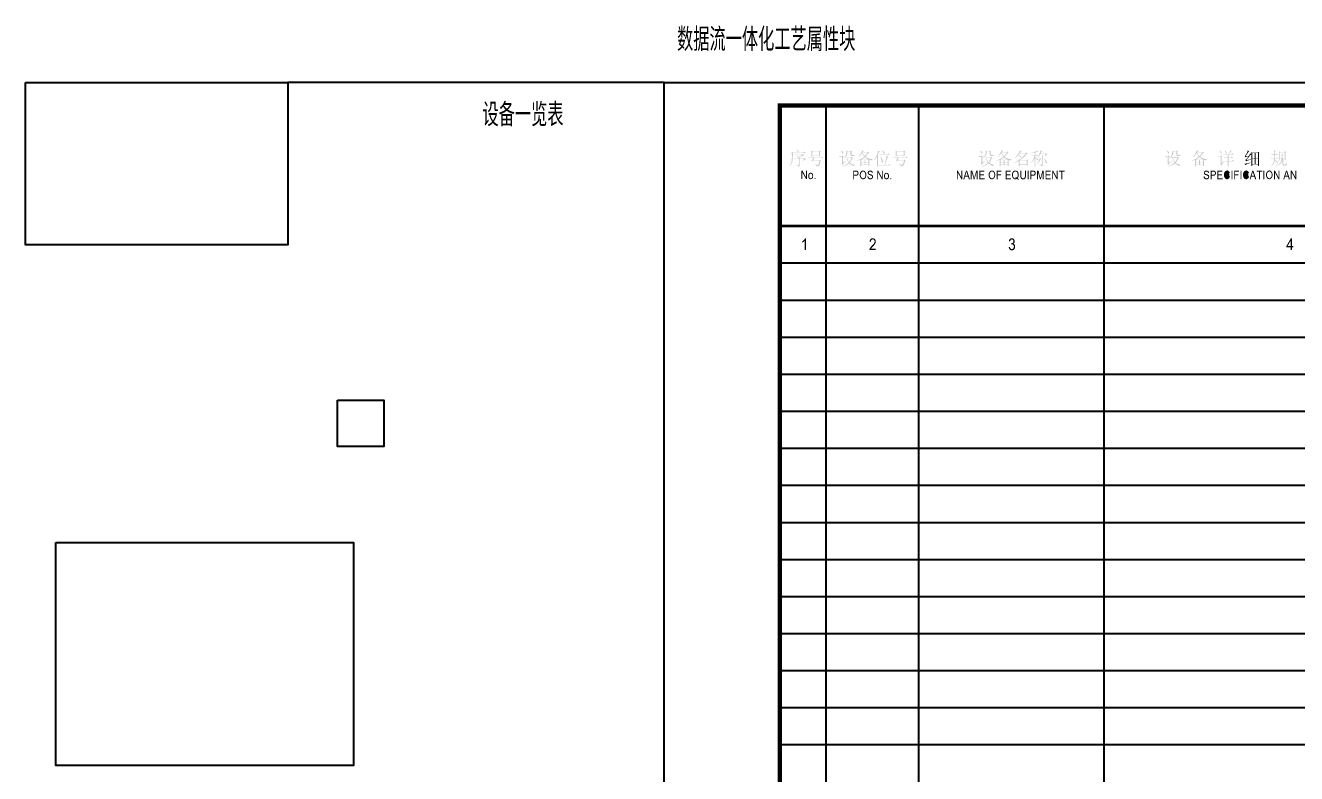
# Model space of a CAD drawing. Header units: millimetres. Extents: x -13522 to 42264, y -29520 to 1704.
# Drawn here: x -13522 to 13919, y -14745 to 1410 of the extents above; entities that cross this region are included whole.
import ezdxf
from ezdxf.enums import TextEntityAlignment as Align

# ---------------------------------------------------------------- set-up
doc = ezdxf.new("R2010")
doc.units = ezdxf.units.MM
for name, color, linetype in [('0DataFlow-NsEquipFrame', 30, 'Continuous'), ('0DataFlow-NsRoomArea', 6, 'Continuous'), ('0DataFlow-NsRoomSystemHatch', 7, 'Continuous'), ('0DataFlow-NsText', 2, 'Continuous')]:
    doc.layers.add(name, color=color, linetype=linetype)
doc.styles.add('DataFlow', font='tssdeng.shx', dxfattribs={"width": 0.7, "bigfont": 'hztxt.shx'})
doc.styles.add('TitleText', font='arial.ttf')

# ---------------------------------------------------------------- blocks, each defined once
blk = doc.blocks.new('upcasen')
blk.add_hatch(color=256).paths.add_polyline_path([(0.2, 1.85), (0, 1.85), (0, 0), (0.19, 0), (0.19, 1.45), (0.99, 0), (1.19, 0), (1.19, 1.85), (1, 1.85), (1, 0.39)])
blk = doc.blocks.new('upcaseo')
h = blk.add_hatch(color=256)
edge = h.paths.add_edge_path()
edge.add_ellipse((0.18, 0.93), major_axis=(0, -0.957), ratio=0.755481, start_angle=0, end_angle=360)
edge = h.paths.add_edge_path(flags=16)
edge.add_ellipse((0.19, 0.93), major_axis=(0, -0.748), ratio=0.69077, start_angle=0, end_angle=360)
blk = doc.blocks.new('upcasef')
blk.add_hatch(color=256).paths.add_polyline_path([(0.2, 1.63), (1.02, 1.63), (1.02, 1.85), (0, 1.85), (0, 0), (0.2, 0), (0.2, 0.84), (0.91, 0.84), (0.91, 1.06), (0.2, 1.06)])
blk = doc.blocks.new('upcasep')
h = blk.add_hatch(color=256)
h.paths.add_polyline_path([(1.14, 1.47), (1.08, 1.63), (1.02, 1.71), (0.87, 1.82), (0.78, 1.83), (0.57, 1.85), (0, 1.85), (0, 0), (0.2, 0), (0.2, 0.75), (0.59, 0.75), (0.73, 0.76), (0.91, 0.81), (1.03, 0.91), (1.07, 0.96), (1.14, 1.12), (1.16, 1.31)])
h.paths.add_polyline_path([(0.95, 1.31), (0.94, 1.21), (0.87, 1.06), (0.79, 1), (0.59, 0.97), (0.2, 0.97), (0.2, 1.63), (0.59, 1.63), (0.64, 1.63), (0.81, 1.6), (0.91, 1.5), (0.91, 1.49)], flags=16)
blk = doc.blocks.new('upcaset')
blk.add_hatch(color=256).paths.add_polyline_path([(0.7, 1.85), (-0.5, 1.85), (-0.5, 1.63), (0, 1.63), (0, 0), (0.2, 0), (0.2, 1.63), (0.7, 1.63)])
blk = doc.blocks.new('Upcaseq')
h = blk.add_hatch(color=256)
h.paths.add_polyline_path([(0.88, 1.28), (0.86, 1.36), (0.83, 1.44), (0.8, 1.5), (0.75, 1.58), (0.7, 1.65), (0.63, 1.72), (0.57, 1.77), (0.55, 1.78), (0.47, 1.83), (0.38, 1.86), (0.29, 1.88), (0.2, 1.88), (0.18, 1.88), (0.09, 1.87), (0, 1.85), (-0.08, 1.82), (-0.16, 1.77), (-0.21, 1.74), (-0.27, 1.68), (-0.33, 1.61), (-0.38, 1.53), (-0.42, 1.44), (-0.45, 1.38), (-0.48, 1.3), (-0.5, 1.21), (-0.51, 1.12), (-0.52, 1.03), (-0.52, 0.92), (-0.52, 0.86), (-0.52, 0.76), (-0.5, 0.66), (-0.48, 0.57), (-0.46, 0.49), (-0.42, 0.41), (-0.38, 0.33), (-0.34, 0.26), (-0.33, 0.25), (-0.27, 0.17), (-0.2, 0.11), (-0.13, 0.06), (-0.06, 0.02), (0.02, -0.01), (0.11, -0.03), (0.2, -0.03), (0.23, -0.03), (0.32, -0.02), (0.41, 0), (0.49, 0.04), (0.57, 0.08), (0.59, 0.06), (0.67, 0), (0.74, -0.06), (0.82, -0.11), (0.89, -0.14), (0.95, 0.03), (0.93, 0.04), (0.86, 0.08), (0.78, 0.13), (0.7, 0.2), (0.74, 0.26), (0.79, 0.34), (0.83, 0.42), (0.87, 0.51), (0.88, 0.56), (0.9, 0.65), (0.91, 0.74), (0.92, 0.83), (0.93, 0.93), (0.92, 1), (0.92, 1.1), (0.9, 1.19)])
h.paths.add_polyline_path([(0.69, 1.22), (0.7, 1.13), (0.72, 1.03), (0.72, 0.93), (0.72, 0.82), (0.7, 0.72), (0.69, 0.63), (0.66, 0.54), (0.63, 0.46), (0.59, 0.4), (0.54, 0.33), (0.5, 0.38), (0.42, 0.43), (0.34, 0.48), (0.26, 0.51), (0.21, 0.33), (0.25, 0.32), (0.33, 0.28), (0.41, 0.23), (0.38, 0.22), (0.29, 0.19), (0.2, 0.18), (0.13, 0.18), (0.05, 0.21), (-0.03, 0.24), (-0.1, 0.3), (-0.17, 0.37), (-0.19, 0.4), (-0.23, 0.46), (-0.26, 0.54), (-0.29, 0.62), (-0.3, 0.71), (-0.31, 0.82), (-0.32, 0.93), (-0.32, 0.98), (-0.31, 1.08), (-0.3, 1.18), (-0.27, 1.27), (-0.25, 1.35), (-0.21, 1.42), (-0.17, 1.48), (-0.11, 1.55), (-0.04, 1.6), (0.03, 1.64), (0.11, 1.67), (0.21, 1.67), (0.3, 1.66), (0.38, 1.64), (0.46, 1.59), (0.5, 1.56), (0.56, 1.5), (0.61, 1.42), (0.65, 1.34), (0.66, 1.3)], flags=16)
blk = doc.blocks.new('upcaseu')
blk.add_hatch(color=256).paths.add_polyline_path([(0.81, 1.85), (0.61, 1.85), (0.61, 0.78), (0.61, 0.63), (0.57, 0.44), (0.52, 0.31), (0.4, 0.22), (0.19, 0.18), (-0.02, 0.25), (-0.14, 0.42), (-0.17, 0.56), (-0.18, 0.78), (-0.18, 1.85), (-0.38, 1.85), (-0.38, 0.78), (-0.38, 0.64), (-0.35, 0.44), (-0.3, 0.27), (-0.23, 0.15), (-0.14, 0.06), (0.02, -0.01), (0.22, -0.03), (0.41, -0.01), (0.57, 0.07), (0.68, 0.17), (0.76, 0.34), (0.78, 0.39), (0.81, 0.57), (0.81, 0.78)])
blk = doc.blocks.new('upcasei')
blk.add_hatch(color=256).paths.add_polyline_path([(0.2, 1.85), (0, 1.85), (0, 0), (0.2, 0)])
blk = doc.blocks.new('upcasea')
h = blk.add_hatch(color=256)
h.paths.add_polyline_path([(0.8, 1.85), (0.58, 1.85), (0, 0), (0.21, 0), (0.37, 0.56), (1.01, 0.56), (1.19, 0), (1.42, 0)])
h.paths.add_polyline_path([(0.95, 0.76), (0.43, 0.76), (0.6, 1.3), (0.69, 1.62), (0.79, 1.27)], flags=16)
blk = doc.blocks.new('upcasec')
h = blk.add_hatch(color=256)
edge = h.paths.add_edge_path()
edge.add_ellipse((0.2, 0.92), major_axis=(0, 0.957), ratio=0.727507, start_angle=296.1858, end_angle=609.1688)
edge.add_line((0.85, 0.58), (0.65, 0.64))
edge.add_ellipse((0.2, 0.91), major_axis=(0, -0.746), ratio=0.656937, start_angle=119.593, end_angle=427.9555, ccw=False)
edge.add_line((0.62, 1.28), (0.82, 1.34))
blk = doc.blocks.new('upcases')
blk.add_hatch(color=256).paths.add_polyline_path([(0.63, 1.7), (0.49, 1.82), (0.38, 1.86), (0.19, 1.88), (0.12, 1.88), (-0.06, 1.84), (-0.21, 1.74), (-0.23, 1.71), (-0.32, 1.56), (-0.35, 1.37), (-0.34, 1.33), (-0.3, 1.15), (-0.28, 1.12), (-0.16, 0.99), (-0.06, 0.93), (0.15, 0.86), (0.32, 0.8), (0.46, 0.74), (0.57, 0.64), (0.61, 0.5), (0.6, 0.43), (0.51, 0.28), (0.42, 0.22), (0.23, 0.19), (0.18, 0.19), (0.01, 0.24), (-0.01, 0.25), (-0.15, 0.38), (-0.17, 0.42), (-0.21, 0.61), (-0.41, 0.6), (-0.39, 0.45), (-0.34, 0.28), (-0.23, 0.14), (-0.14, 0.06), (0.02, -0.01), (0.21, -0.03), (0.36, -0.02), (0.53, 0.04), (0.61, 0.09), (0.73, 0.24), (0.77, 0.34), (0.8, 0.52), (0.79, 0.63), (0.73, 0.8), (0.67, 0.87), (0.52, 0.99), (0.42, 1.03), (0.2, 1.09), (0.04, 1.15), (-0.09, 1.22), (-0.09, 1.22), (-0.16, 1.39), (-0.15, 1.44), (-0.06, 1.59), (0, 1.63), (0.19, 1.66), (0.3, 1.66), (0.46, 1.58), (0.51, 1.5), (0.56, 1.31), (0.75, 1.33), (0.74, 1.45), (0.68, 1.62)])
blk = doc.blocks.new('upcasem')
blk.add_hatch(color=256).paths.add_polyline_path([(0.3, 1.85), (0, 1.85), (0, 0), (0.19, 0), (0.19, 1.57), (0.63, 0), (0.81, 0), (1.25, 1.55), (1.25, 0), (1.45, 0), (1.45, 1.85), (1.18, 1.85), (0.73, 0.26)])
blk = doc.blocks.new('upcasee')
blk.add_hatch(color=256).paths.add_polyline_path([(0.2, 1.63), (1.09, 1.63), (1.09, 1.85), (0, 1.85), (0, 0), (1.13, 0), (1.13, 0.22), (0.2, 0.22), (0.2, 0.85), (1.04, 0.85), (1.04, 1.06), (0.2, 1.07)])
blk = doc.blocks.new('lowcaseo')
at = {"lineweight": 18}
h = blk.add_hatch(color=256, dxfattribs=at)
h.paths.add_polyline_path([(0.7, 0.78), (0.69, 0.9), (0.66, 1.01), (0.62, 1.11), (0.56, 1.19), (0.54, 1.21), (0.46, 1.28), (0.38, 1.33), (0.28, 1.36), (0.17, 1.37), (0.08, 1.36), (-0.01, 1.34), (-0.1, 1.29), (-0.18, 1.22), (-0.2, 1.21), (-0.25, 1.13), (-0.3, 1.03), (-0.33, 0.93), (-0.35, 0.81), (-0.36, 0.67), (-0.35, 0.56), (-0.34, 0.44), (-0.31, 0.33), (-0.27, 0.23), (-0.21, 0.15), (-0.19, 0.13), (-0.11, 0.06), (-0.03, 0.01), (0.07, -0.02), (0.17, -0.03), (0.26, -0.02), (0.36, 0), (0.45, 0.05), (0.52, 0.1), (0.59, 0.18), (0.64, 0.28), (0.66, 0.33), (0.69, 0.43), (0.7, 0.55), (0.71, 0.69)])
h.paths.add_polyline_path([(-0.16, 0.74), (-0.14, 0.87), (-0.11, 0.97), (-0.07, 1.05), (-0.01, 1.12), (0.08, 1.17), (0.17, 1.18), (0.25, 1.17), (0.34, 1.13), (0.41, 1.05), (0.44, 1.02), (0.48, 0.93), (0.5, 0.81), (0.51, 0.68), (0.51, 0.6), (0.49, 0.47), (0.46, 0.37), (0.41, 0.29), (0.36, 0.22), (0.27, 0.17), (0.17, 0.16), (0.1, 0.17), (0.01, 0.21), (-0.07, 0.29), (-0.09, 0.32), (-0.13, 0.42), (-0.15, 0.53), (-0.16, 0.67)], flags=16)
blk = doc.blocks.new('dot')
blk.add_hatch(color=256).paths.add_polyline_path([(-0.12, 0.13, 1), (0.12, 0.13, 1)])
blk = doc.blocks.new('eqptxt')
at = {"lineweight": 18}
h = blk.add_hatch(color=256, dxfattribs=at)
h.paths.add_polyline_path([(29.06, 282.16), (29.04, 282.19), (28.89, 282.28), (28.66, 282.35), (28.65, 282.29), (28.81, 282.12), (28.89, 281.99), (29.01, 281.88), (29.11, 281.98)])
h.paths.add_polyline_path([(30.26, 282.07), (30.05, 281.85), (27.83, 281.85), (27.57, 281.98), (27.58, 281.74), (27.58, 281.52), (27.59, 281.3), (27.59, 281.11), (27.59, 280.93), (27.59, 280.74), (27.58, 280.54), (27.56, 280.32), (27.54, 280.1), (27.53, 279.98), (27.49, 279.78), (27.44, 279.58), (27.36, 279.39), (27.27, 279.2), (27.16, 279.02), (27.13, 278.96), (27.17, 278.92), (27.32, 279.11), (27.45, 279.31), (27.55, 279.49), (27.63, 279.67), (27.69, 279.83), (27.71, 279.92), (27.74, 280.13), (27.77, 280.35), (27.78, 280.55), (27.8, 280.75), (27.8, 280.77), (27.8, 280.95), (27.81, 281.14), (27.81, 281.36), (27.81, 281.58), (27.81, 281.77), (30.56, 281.77)])
h.paths.add_polyline_path([(30.01, 281.56), (29.83, 281.41), (28.05, 281.41), (28.17, 281.29), (28.37, 281.33), (28.47, 281.34), (29.81, 281.34), (29.23, 280.87), (29.04, 280.98), (28.85, 281.06), (28.65, 281.11), (28.65, 281.11), (28.63, 281.05), (28.81, 280.94), (28.96, 280.8), (28.98, 280.78), (29.11, 280.59), (29.14, 280.52), (27.93, 280.52), (28.05, 280.4), (28.25, 280.44), (28.35, 280.44), (29.11, 280.44), (29.11, 279.34), (29.02, 279.18), (28.96, 279.17), (28.78, 279.18), (28.57, 279.2), (28.57, 279.13), (28.79, 279.06), (28.94, 278.95), (29.02, 278.8), (29.19, 278.91), (29.29, 279.07), (29.3, 279.23), (29.3, 280.44), (30.17, 280.44), (29.93, 280.01), (29.98, 279.98), (30.14, 280.13), (30.3, 280.25), (30.34, 280.28), (30.54, 280.36), (30.66, 280.37), (30.37, 280.69), (30.15, 280.52), (29.23, 280.52), (29.35, 280.67), (29.27, 280.84), (29.5, 280.96), (29.69, 281.06), (29.84, 281.14), (29.87, 281.16), (30.07, 281.22), (30.28, 281.25), (30.31, 281.25)])
h = blk.add_hatch(color=256, dxfattribs=at)
h.paths.add_polyline_path([(33.69, 281.23), (33.68, 281.41), (33.68, 281.65), (33.68, 281.94), (33.68, 281.98), (33.8, 282.08), (33.59, 282.26), (33.45, 282.11), (31.98, 282.11), (31.75, 282.23), (31.76, 282.03), (31.77, 281.82), (31.77, 281.6), (31.77, 281.39), (31.76, 281.17), (31.75, 280.97), (31.75, 280.96), (31.98, 281.04), (31.98, 281.19), (33.47, 281.19), (33.47, 281.02), (33.69, 281.11)])
h.paths.add_polyline_path([(33.47, 281.26), (31.98, 281.26), (31.98, 282.04), (33.47, 282.04)], flags=16)
h.paths.add_polyline_path([(34.12, 280.99), (33.93, 280.8), (31.05, 280.8), (31.17, 280.68), (31.3, 280.72), (32.16, 280.72), (32.09, 280.5), (32.04, 280.37), (31.9, 280.2), (31.86, 280.17), (32.04, 279.96), (32.17, 280.1), (33.54, 280.1), (33.49, 279.78), (33.43, 279.53), (33.37, 279.35), (33.31, 279.24), (33.26, 279.2), (33.13, 279.18), (32.95, 279.19), (32.71, 279.24), (32.53, 279.29), (32.51, 279.23), (32.75, 279.11), (32.9, 278.99), (32.97, 278.85), (32.98, 278.83), (33.21, 278.9), (33.32, 278.95), (33.48, 279.06), (33.53, 279.11), (33.57, 279.2), (33.63, 279.35), (33.68, 279.57), (33.74, 279.85), (33.77, 280.01), (33.92, 280.11), (33.69, 280.33), (33.53, 280.17), (32.2, 280.17), (32.41, 280.72), (34.39, 280.72)])
h = blk.add_hatch(color=256, dxfattribs=at)
h.paths.add_polyline_path([(41.11, 281.32), (40.92, 281.35), (40.73, 281.31), (40.65, 281.31), (40.49, 281.37), (40.47, 281.44), (40.47, 282.01), (40.59, 282.1), (40.35, 282.29), (40.22, 282.14), (39.58, 282.14), (39.37, 282.26), (39.37, 282.05), (39.37, 281.84), (39.35, 281.65), (39.31, 281.44), (39.29, 281.37), (39.23, 281.23), (39.12, 281.09), (38.97, 280.93), (38.78, 280.77), (38.7, 280.71), (38.73, 280.67), (38.95, 280.78), (39.14, 280.9), (39.29, 281.03), (39.4, 281.16), (39.44, 281.22), (39.51, 281.37), (39.56, 281.56), (39.59, 281.77), (39.59, 282.02), (39.59, 282.07), (40.25, 282.07), (40.25, 281.35), (40.31, 281.18), (40.47, 281.11), (40.5, 281.11), (40.74, 281.11), (41.02, 281.12), (41.14, 281.17), (41.14, 281.17)])
h.paths.add_polyline_path([(38.53, 281.23), (38.4, 281.07), (37.8, 281.07), (37.92, 280.95), (38.12, 280.99), (38.22, 280.99), (38.41, 280.99), (38.41, 279.6), (38.37, 279.4), (38.37, 279.4), (38.56, 279.19), (38.67, 279.35), (38.8, 279.53), (38.85, 279.59), (38.96, 279.74), (39.09, 279.9), (39.23, 280.07), (39.19, 280.11), (38.62, 279.6), (38.62, 280.89), (38.79, 281.01)])
h.paths.add_polyline_path([(38.66, 281.95), (38.62, 282.01), (38.48, 282.12), (38.29, 282.24), (38.23, 282.26), (38.19, 282.22), (38.33, 282.02), (38.42, 281.85), (38.44, 281.77), (38.54, 281.61), (38.59, 281.62), (38.71, 281.77)])
h.paths.add_polyline_path([(40.67, 280.58), (40.85, 280.65), (40.59, 280.93), (40.41, 280.77), (39.12, 280.77), (39.23, 280.65), (39.44, 280.7), (39.49, 280.48), (39.55, 280.28), (39.62, 280.09), (39.72, 279.9), (39.82, 279.73), (39.88, 279.65), (39.76, 279.54), (39.62, 279.43), (39.47, 279.33), (39.29, 279.23), (39.1, 279.14), (38.88, 279.04), (38.65, 278.95), (38.5, 278.9), (38.53, 278.86), (38.74, 278.9), (38.94, 278.95), (39.14, 279.02), (39.33, 279.09), (39.52, 279.18), (39.69, 279.29), (39.87, 279.4), (40.01, 279.51), (40.17, 279.37), (40.33, 279.25), (40.5, 279.14), (40.69, 279.04), (40.88, 278.96), (40.92, 278.95), (41, 279.07), (41.22, 279.15), (41.23, 279.16), (41.23, 279.2), (41.02, 279.23), (40.81, 279.28), (40.62, 279.35), (40.43, 279.44), (40.27, 279.54), (40.13, 279.65), (40.25, 279.8), (40.37, 279.96), (40.47, 280.14), (40.57, 280.33), (40.65, 280.54)])
h.paths.add_polyline_path([(39.53, 280.69), (39.53, 280.69), (40.46, 280.69), (40.4, 280.51), (40.33, 280.32), (40.23, 280.14), (40.12, 279.95), (40, 279.77), (39.89, 279.89), (39.79, 280.04), (39.7, 280.22), (39.62, 280.44)], flags=16)
h = blk.add_hatch(color=256, dxfattribs=at)
h.paths.add_polyline_path([(44.31, 281.86), (44.1, 282.07), (43.95, 281.92), (42.89, 281.92), (43, 282.07), (43.11, 282.14), (42.8, 282.35), (42.74, 282.18), (42.66, 281.99), (42.56, 281.79), (42.5, 281.68), (42.4, 281.51), (42.28, 281.34), (42.14, 281.18), (41.99, 281.02), (41.95, 280.98), (41.96, 280.92), (42.14, 281.03), (42.3, 281.16), (42.45, 281.3), (42.58, 281.46), (42.71, 281.63), (42.77, 281.72), (42.86, 281.52), (42.96, 281.33), (43.07, 281.16), (43.19, 281), (43.2, 280.98), (43.06, 280.86), (42.9, 280.73), (42.71, 280.61), (42.62, 280.56), (42.48, 280.48), (42.31, 280.4), (42.12, 280.31), (41.91, 280.23), (41.68, 280.14), (41.61, 280.11), (41.62, 280.05), (41.84, 280.11), (42.04, 280.17), (42.23, 280.23), (42.38, 280.29), (42.38, 279.45), (42.38, 279.27), (42.38, 279.06), (42.37, 278.86), (42.59, 278.93), (42.59, 279.13), (44.13, 279.13), (44.13, 278.92), (44.35, 278.98), (44.34, 279.18), (44.34, 279.4), (44.34, 279.42), (44.34, 280.2), (44.4, 280.26), (44.57, 280.2), (44.76, 280.14), (44.89, 280.28), (45.05, 280.35), (45.05, 280.4), (44.85, 280.42), (44.64, 280.45), (44.44, 280.5), (44.23, 280.56), (44.04, 280.63), (43.85, 280.71), (43.67, 280.82), (43.5, 280.94), (43.47, 280.96), (43.59, 281.08), (43.72, 281.22), (43.86, 281.38), (44, 281.56), (44.15, 281.76), (44.16, 281.77)])
h.paths.add_polyline_path([(42.81, 281.8), (42.84, 281.84), (43.94, 281.84), (43.81, 281.66), (43.68, 281.48), (43.55, 281.32), (43.42, 281.17), (43.34, 281.1), (43.2, 281.24), (43.07, 281.4), (42.95, 281.57), (42.84, 281.76)], flags=16)
h.paths.add_polyline_path([(43.34, 280.84), (43.49, 280.72), (43.66, 280.6), (43.84, 280.49), (44.04, 280.4), (44.14, 280.35), (44.1, 280.33), (42.61, 280.33), (42.56, 280.36), (42.75, 280.46), (42.93, 280.56), (43.11, 280.68), (43.28, 280.8)], flags=16)
h.paths.add_polyline_path([(43.28, 280.26), (43.28, 279.75), (42.59, 279.75), (42.59, 280.26)], flags=17)
h.paths.add_polyline_path([(43.47, 280.26), (44.13, 280.26), (44.13, 279.75), (43.47, 279.75)], flags=17)
h.paths.add_polyline_path([(43.28, 279.68), (43.28, 279.2), (42.59, 279.2), (42.59, 279.68)], flags=16)
h.paths.add_polyline_path([(43.47, 279.68), (44.13, 279.68), (44.13, 279.2), (43.47, 279.2)], flags=16)
h = blk.add_hatch(color=256, dxfattribs=at)
h.paths.add_polyline_path([(46.35, 281.78), (46.48, 282), (46.59, 282.13), (46.26, 282.29), (46.21, 282.09), (46.15, 281.89), (46.09, 281.69), (46.02, 281.49), (45.94, 281.3), (45.9, 281.22), (45.81, 281.02), (45.71, 280.83), (45.61, 280.65), (45.5, 280.47), (45.39, 280.3), (45.35, 280.25), (45.4, 280.2), (45.51, 280.33), (45.64, 280.49), (45.76, 280.66), (45.89, 280.85), (45.99, 281.02), (45.99, 280.7), (45.99, 280.4), (45.99, 280.12), (45.99, 279.87), (45.99, 279.64), (45.99, 279.44), (45.99, 279.26), (45.99, 279.1), (45.98, 278.97), (45.98, 278.86), (45.98, 278.81), (46.2, 278.89), (46.2, 278.97), (46.2, 279.08), (46.19, 279.21), (46.19, 279.37), (46.19, 279.57), (46.19, 279.79), (46.19, 280.03), (46.19, 280.3), (46.19, 280.61), (46.19, 280.94), (46.19, 281.07), (46.31, 281.16), (46.11, 281.26), (46.19, 281.44), (46.28, 281.63)])
h.paths.add_polyline_path([(47.61, 281.91), (47.55, 281.98), (47.4, 282.09), (47.22, 282.21), (47.11, 282.26), (47.07, 282.22), (47.19, 282.05), (47.29, 281.91), (47.4, 281.7), (47.44, 281.6), (47.56, 281.54), (47.56, 281.55), (47.66, 281.72), (47.66, 281.74)])
h.paths.add_polyline_path([(48.44, 281.68), (48.22, 281.44), (46.44, 281.44), (46.56, 281.32), (46.76, 281.36), (46.86, 281.37), (48.75, 281.37)])
h.paths.add_polyline_path([(48.31, 280.9), (48.4, 281.02), (48.02, 281.17), (48.01, 281.04), (47.98, 280.85), (47.94, 280.62), (47.89, 280.36), (47.84, 280.16), (47.79, 279.96), (47.74, 279.76), (47.69, 279.55), (47.63, 279.35), (47.58, 279.16), (46.28, 279.16), (46.4, 279.04), (46.6, 279.08), (46.7, 279.08), (48.89, 279.08), (48.62, 279.38), (48.41, 279.16), (47.68, 279.16), (47.76, 279.41), (47.84, 279.64), (47.91, 279.85), (47.98, 280.05), (48.04, 280.22), (48.1, 280.38), (48.13, 280.46), (48.22, 280.72)])
h.paths.add_polyline_path([(47.23, 280.11), (47.18, 280.25), (47.1, 280.42), (47.01, 280.61), (46.9, 280.83), (46.8, 281.01), (46.72, 280.98), (46.8, 280.75), (46.87, 280.53), (46.91, 280.34), (46.95, 280.19), (46.99, 279.94), (47.03, 279.75), (47.04, 279.69), (47.13, 279.61), (47.2, 279.66), (47.27, 279.81), (47.26, 280.02)], flags=17)
h = blk.add_hatch(color=256, dxfattribs=at)
h.paths.add_polyline_path([(51.92, 282.01), (52.04, 282.11), (51.83, 282.29), (51.69, 282.14), (50.22, 282.14), (49.99, 282.26), (50, 282.06), (50.01, 281.85), (50.01, 281.63), (50.01, 281.42), (50, 281.2), (49.99, 281), (49.99, 280.99), (50.22, 281.07), (50.22, 281.22), (51.71, 281.22), (51.71, 281.05), (51.93, 281.14), (51.93, 281.26), (51.92, 281.44), (51.92, 281.68), (51.92, 281.97)])
h.paths.add_polyline_path([(50.22, 282.07), (51.71, 282.07), (51.71, 281.29), (50.22, 281.29)], flags=16)
h.paths.add_polyline_path([(50.65, 280.75), (52.63, 280.75), (52.37, 281.02), (52.17, 280.83), (49.29, 280.83), (49.41, 280.71), (49.54, 280.75), (50.4, 280.75), (50.33, 280.53), (50.28, 280.4), (50.14, 280.23), (50.1, 280.2), (50.28, 279.99), (50.41, 280.13), (51.78, 280.13), (51.73, 279.81), (51.68, 279.56), (51.61, 279.38), (51.55, 279.27), (51.5, 279.23), (51.37, 279.21), (51.19, 279.22), (50.94, 279.27), (50.77, 279.32), (50.75, 279.26), (50.99, 279.14), (51.14, 279.02), (51.21, 278.88), (51.22, 278.86), (51.45, 278.93), (51.56, 278.98), (51.72, 279.09), (51.77, 279.14), (51.82, 279.23), (51.87, 279.38), (51.92, 279.6), (51.98, 279.88), (52.01, 280.04), (52.16, 280.14), (51.93, 280.36), (51.77, 280.2), (50.44, 280.2)])
h = blk.add_hatch(color=256, dxfattribs=at)
h.paths.add_polyline_path([(71.17, 281.32), (70.98, 281.35), (70.78, 281.31), (70.7, 281.31), (70.54, 281.37), (70.53, 281.44), (70.53, 282.01), (70.65, 282.1), (70.41, 282.29), (70.27, 282.14), (69.63, 282.14), (69.42, 282.26), (69.42, 282.05), (69.42, 281.84), (69.41, 281.65), (69.37, 281.44), (69.35, 281.37), (69.29, 281.23), (69.18, 281.09), (69.03, 280.93), (68.83, 280.77), (68.75, 280.71), (68.78, 280.67), (69.01, 280.78), (69.19, 280.9), (69.35, 281.03), (69.46, 281.16), (69.5, 281.22), (69.56, 281.37), (69.61, 281.56), (69.64, 281.77), (69.65, 282.02), (69.65, 282.07), (70.3, 282.07), (70.3, 281.35), (70.36, 281.18), (70.53, 281.11), (70.56, 281.11), (70.8, 281.11), (71.07, 281.12), (71.2, 281.17), (71.2, 281.17)])
h.paths.add_polyline_path([(68.59, 281.23), (68.45, 281.07), (67.86, 281.07), (67.98, 280.95), (68.18, 280.99), (68.27, 280.99), (68.47, 280.99), (68.47, 279.6), (68.43, 279.4), (68.42, 279.4), (68.62, 279.19), (68.73, 279.35), (68.85, 279.53), (68.9, 279.59), (69.01, 279.74), (69.15, 279.9), (69.29, 280.07), (69.25, 280.11), (68.68, 279.6), (68.68, 280.89), (68.84, 281.01)])
h.paths.add_polyline_path([(68.72, 281.95), (68.68, 282.01), (68.54, 282.12), (68.34, 282.24), (68.29, 282.26), (68.24, 282.22), (68.39, 282.02), (68.47, 281.85), (68.5, 281.77), (68.6, 281.61), (68.65, 281.62), (68.77, 281.77)])
h.paths.add_polyline_path([(70.72, 280.58), (70.9, 280.65), (70.65, 280.93), (70.47, 280.77), (69.17, 280.77), (69.29, 280.65), (69.5, 280.7), (69.54, 280.48), (69.6, 280.28), (69.68, 280.09), (69.77, 279.9), (69.87, 279.73), (69.93, 279.65), (69.81, 279.54), (69.68, 279.43), (69.52, 279.33), (69.35, 279.23), (69.15, 279.14), (68.94, 279.04), (68.7, 278.95), (68.56, 278.9), (68.59, 278.86), (68.8, 278.9), (69, 278.95), (69.2, 279.02), (69.39, 279.09), (69.57, 279.18), (69.75, 279.29), (69.92, 279.4), (70.07, 279.51), (70.22, 279.37), (70.38, 279.25), (70.56, 279.14), (70.74, 279.04), (70.94, 278.96), (70.98, 278.95), (71.06, 279.07), (71.28, 279.15), (71.29, 279.16), (71.29, 279.2), (71.07, 279.23), (70.86, 279.28), (70.67, 279.35), (70.49, 279.44), (70.32, 279.54), (70.19, 279.65), (70.31, 279.8), (70.42, 279.96), (70.53, 280.14), (70.62, 280.33), (70.71, 280.54)])
h.paths.add_polyline_path([(69.59, 280.69), (69.59, 280.69), (70.51, 280.69), (70.46, 280.51), (70.38, 280.32), (70.29, 280.14), (70.18, 279.95), (70.05, 279.77), (69.95, 279.89), (69.85, 280.04), (69.76, 280.22), (69.67, 280.44)], flags=16)
h = blk.add_hatch(color=256, dxfattribs=at)
h.paths.add_polyline_path([(74.36, 281.86), (74.15, 282.07), (74, 281.92), (72.94, 281.92), (73.05, 282.07), (73.17, 282.14), (72.86, 282.35), (72.8, 282.18), (72.71, 281.99), (72.61, 281.79), (72.56, 281.68), (72.45, 281.51), (72.33, 281.34), (72.2, 281.18), (72.05, 281.02), (72, 280.98), (72.02, 280.92), (72.19, 281.03), (72.35, 281.16), (72.5, 281.3), (72.64, 281.46), (72.76, 281.63), (72.83, 281.72), (72.92, 281.52), (73.01, 281.33), (73.12, 281.16), (73.24, 281), (73.26, 280.98), (73.12, 280.86), (72.95, 280.73), (72.76, 280.61), (72.68, 280.56), (72.53, 280.48), (72.36, 280.4), (72.18, 280.31), (71.96, 280.23), (71.73, 280.14), (71.66, 280.11), (71.68, 280.05), (71.89, 280.11), (72.09, 280.17), (72.29, 280.23), (72.44, 280.29), (72.44, 279.45), (72.44, 279.27), (72.43, 279.06), (72.42, 278.86), (72.65, 278.93), (72.65, 279.13), (74.18, 279.13), (74.18, 278.92), (74.41, 278.98), (74.4, 279.18), (74.39, 279.4), (74.39, 279.42), (74.39, 280.2), (74.45, 280.26), (74.62, 280.2), (74.81, 280.14), (74.94, 280.28), (75.11, 280.35), (75.11, 280.4), (74.9, 280.42), (74.69, 280.45), (74.49, 280.5), (74.29, 280.56), (74.1, 280.63), (73.91, 280.71), (73.73, 280.82), (73.55, 280.94), (73.53, 280.96), (73.65, 281.08), (73.78, 281.22), (73.91, 281.38), (74.05, 281.56), (74.2, 281.76), (74.21, 281.77)])
h.paths.add_polyline_path([(72.87, 281.8), (72.9, 281.84), (73.99, 281.84), (73.86, 281.66), (73.74, 281.48), (73.61, 281.32), (73.47, 281.17), (73.39, 281.1), (73.25, 281.24), (73.13, 281.4), (73, 281.57), (72.89, 281.76)], flags=16)
h.paths.add_polyline_path([(73.39, 280.84), (73.55, 280.72), (73.72, 280.6), (73.9, 280.49), (74.09, 280.4), (74.2, 280.35), (74.15, 280.33), (72.66, 280.33), (72.62, 280.36), (72.8, 280.46), (72.99, 280.56), (73.16, 280.68), (73.33, 280.8)], flags=16)
h.paths.add_polyline_path([(73.33, 280.26), (73.33, 279.75), (72.65, 279.75), (72.65, 280.26)], flags=17)
h.paths.add_polyline_path([(73.53, 280.26), (74.18, 280.26), (74.18, 279.75), (73.53, 279.75)], flags=17)
h.paths.add_polyline_path([(73.33, 279.68), (73.33, 279.2), (72.65, 279.2), (72.65, 279.68)], flags=16)
h.paths.add_polyline_path([(73.53, 279.68), (74.18, 279.68), (74.18, 279.2), (73.53, 279.2)], flags=16)
h = blk.add_hatch(color=256, dxfattribs=at)
h.paths.add_polyline_path([(78.23, 281.92), (78.09, 281.75), (76.84, 281.75), (76.96, 281.94), (77.05, 282.04), (77.21, 282.1), (76.87, 282.34), (76.79, 282.14), (76.7, 281.96), (76.6, 281.78), (76.49, 281.6), (76.38, 281.44), (76.24, 281.26), (76.1, 281.09), (75.96, 280.94), (75.82, 280.81), (75.75, 280.75), (75.8, 280.71), (75.95, 280.81), (76.1, 280.93), (76.25, 281.06), (76.4, 281.2), (76.48, 281.29), (76.66, 281.11), (76.78, 280.95), (76.83, 280.84), (76.93, 280.74), (76.97, 280.78), (77.04, 280.98), (77.03, 281.01), (76.97, 281.1), (76.81, 281.2), (76.54, 281.33), (76.52, 281.34), (76.55, 281.37), (76.69, 281.54), (76.8, 281.68), (78.09, 281.68), (77.98, 281.51), (77.85, 281.34), (77.72, 281.19), (77.57, 281.03), (77.47, 280.93), (77.3, 280.78), (77.14, 280.64), (76.98, 280.51), (76.82, 280.39), (76.75, 280.33), (76.59, 280.4), (76.59, 280.25), (76.42, 280.14), (76.24, 280.03), (76.06, 279.94), (75.87, 279.84), (75.67, 279.76), (75.48, 279.68), (75.5, 279.62), (75.7, 279.68), (75.9, 279.75), (76.1, 279.83), (76.29, 279.91), (76.47, 280), (76.59, 280.07), (76.59, 279.59), (76.58, 279.45), (76.58, 279.25), (76.57, 278.99), (76.57, 278.9), (76.8, 278.99), (76.8, 279.19), (78.29, 279.19), (78.29, 278.95), (78.51, 279.07), (78.5, 279.28), (78.5, 279.49), (78.5, 279.54), (78.5, 280.11), (78.62, 280.2), (78.38, 280.4), (78.26, 280.25), (76.9, 280.25), (77.07, 280.36), (77.25, 280.48), (77.41, 280.61), (77.58, 280.74), (77.65, 280.8), (77.78, 280.93), (77.92, 281.07), (78.06, 281.23), (78.21, 281.4), (78.35, 281.58), (78.51, 281.65)])
h.paths.add_polyline_path([(78.29, 280.17), (78.29, 279.28), (76.8, 279.28), (76.8, 280.17)], flags=16)
h = blk.add_hatch(color=256, dxfattribs=at)
h.paths.add_polyline_path([(80.18, 281.88), (80.45, 281.94), (80.65, 281.97), (80.76, 281.98), (80.57, 282.25), (80.4, 282.15), (80.21, 282.07), (80, 281.99), (79.8, 281.94), (79.6, 281.89), (79.39, 281.84), (79.32, 281.83), (79.32, 281.77), (79.53, 281.79), (79.74, 281.81), (79.94, 281.84), (79.99, 281.84), (79.99, 281.19), (79.27, 281.19), (79.39, 281.07), (79.53, 281.11), (79.96, 281.11), (79.9, 280.92), (79.83, 280.72), (79.75, 280.53), (79.66, 280.33), (79.66, 280.32), (79.56, 280.12), (79.45, 279.93), (79.34, 279.76), (79.24, 279.62), (79.27, 279.57), (79.41, 279.71), (79.54, 279.86), (79.67, 280.02), (79.78, 280.2), (79.89, 280.39), (79.99, 280.59), (79.99, 280.29), (79.99, 280.02), (79.99, 279.77), (79.99, 279.54), (79.98, 279.34), (79.98, 279.17), (79.98, 279.02), (79.97, 278.89), (79.97, 278.87), (80.2, 278.96), (80.19, 279.08), (80.19, 279.22), (80.19, 279.38), (80.19, 279.57), (80.19, 279.79), (80.18, 280.03), (80.18, 280.3), (80.18, 280.59), (80.18, 280.75), (80.32, 280.61), (80.44, 280.43), (80.49, 280.3), (80.59, 280.15), (80.69, 280.22), (80.71, 280.4), (80.61, 280.55), (80.46, 280.66), (80.28, 280.78), (80.18, 280.83), (80.18, 281.11), (80.75, 281.11), (80.49, 281.37), (80.32, 281.19), (80.18, 281.19)])
h.paths.add_polyline_path([(82.48, 281.74), (82.32, 281.58), (81.26, 281.58), (81.39, 281.85), (81.49, 282.05), (81.58, 282.16), (81.6, 282.17), (81.29, 282.35), (81.24, 282.18), (81.18, 281.98), (81.11, 281.77), (81.06, 281.62), (80.99, 281.43), (80.91, 281.23), (80.81, 281.05), (80.71, 280.87), (80.64, 280.77), (80.67, 280.72), (80.8, 280.85), (80.92, 281.01), (81.04, 281.18), (81.16, 281.38), (81.23, 281.5), (82.33, 281.5), (82.12, 281.01), (82.17, 280.98), (82.32, 281.17), (82.45, 281.31), (82.5, 281.35), (82.68, 281.45), (82.73, 281.46)])
h.paths.add_polyline_path([(81.42, 280.56), (81.12, 280.74), (81.08, 280.57), (81.01, 280.37), (80.92, 280.15), (80.91, 280.13), (80.83, 279.94), (80.73, 279.76), (80.62, 279.58), (80.5, 279.4), (80.48, 279.38), (80.51, 279.34), (80.64, 279.45), (80.77, 279.59), (80.89, 279.75), (81.01, 279.92), (81.12, 280.11), (81.23, 280.32), (81.3, 280.47)])
h.paths.add_polyline_path([(81.76, 281.02), (81.88, 281.13), (81.55, 281.29), (81.56, 281.2), (81.56, 281.09), (81.56, 280.94), (81.56, 280.77), (81.57, 280.56), (81.57, 280.33), (81.57, 280.06), (81.57, 279.77), (81.57, 279.45), (81.57, 279.32), (81.54, 279.22), (81.44, 279.21), (81.2, 279.24), (81.02, 279.28), (81, 279.22), (81.22, 279.12), (81.3, 279.07), (81.44, 278.91), (81.46, 278.87), (81.66, 278.99), (81.71, 279.04), (81.76, 279.23), (81.76, 279.25)])
h.paths.add_polyline_path([(82.46, 280.08), (82.35, 280.22), (82.2, 280.39), (82.02, 280.58), (81.94, 280.67), (81.91, 280.62), (82.04, 280.42), (82.15, 280.23), (82.24, 280.07), (82.25, 280.02), (82.35, 279.81), (82.42, 279.63), (82.44, 279.57), (82.53, 279.44), (82.57, 279.45), (82.66, 279.63), (82.63, 279.8), (82.54, 279.96)])
h = blk.add_hatch(color=256, dxfattribs=at)
h.paths.add_polyline_path([(111.44, 281.33), (111.25, 281.36), (111.06, 281.32), (110.98, 281.31), (110.82, 281.38), (110.8, 281.45), (110.8, 282.02), (110.92, 282.11), (110.68, 282.3), (110.55, 282.15), (109.91, 282.15), (109.7, 282.27), (109.7, 282.06), (109.7, 281.85), (109.68, 281.66), (109.64, 281.45), (109.62, 281.37), (109.56, 281.24), (109.45, 281.1), (109.3, 280.94), (109.11, 280.78), (109.03, 280.72), (109.06, 280.67), (109.28, 280.79), (109.47, 280.91), (109.62, 281.04), (109.73, 281.17), (109.77, 281.23), (109.84, 281.38), (109.89, 281.57), (109.92, 281.78), (109.92, 282.02), (109.92, 282.08), (110.58, 282.08), (110.58, 281.36), (110.64, 281.19), (110.8, 281.12), (110.83, 281.12), (111.07, 281.12), (111.35, 281.13), (111.47, 281.18), (111.47, 281.18)])
h.paths.add_polyline_path([(108.86, 281.24), (108.73, 281.08), (108.13, 281.08), (108.25, 280.96), (108.45, 281), (108.55, 281), (108.74, 281), (108.74, 279.61), (108.7, 279.41), (108.7, 279.4), (108.89, 279.19), (109, 279.36), (109.13, 279.54), (109.18, 279.6), (109.29, 279.75), (109.42, 279.91), (109.56, 280.07), (109.52, 280.12), (108.95, 279.61), (108.95, 280.9), (109.12, 281.02)])
h.paths.add_polyline_path([(108.99, 281.96), (108.95, 282.02), (108.81, 282.13), (108.62, 282.24), (108.57, 282.27), (108.52, 282.22), (108.66, 282.03), (108.75, 281.86), (108.77, 281.78), (108.87, 281.62), (108.92, 281.63), (109.04, 281.78)])
h.paths.add_polyline_path([(111, 280.58), (111.18, 280.66), (110.92, 280.94), (110.74, 280.78), (109.45, 280.78), (109.56, 280.66), (109.77, 280.7), (109.82, 280.49), (109.88, 280.29), (109.95, 280.09), (110.05, 279.91), (110.15, 279.74), (110.21, 279.66), (110.09, 279.55), (109.95, 279.44), (109.8, 279.34), (109.62, 279.24), (109.43, 279.14), (109.21, 279.05), (108.98, 278.96), (108.83, 278.91), (108.86, 278.86), (109.07, 278.9), (109.27, 278.96), (109.47, 279.02), (109.66, 279.1), (109.85, 279.19), (110.02, 279.29), (110.2, 279.41), (110.34, 279.52), (110.5, 279.38), (110.66, 279.25), (110.83, 279.14), (111.02, 279.05), (111.21, 278.97), (111.25, 278.96), (111.33, 279.08), (111.55, 279.16), (111.56, 279.16), (111.56, 279.21), (111.35, 279.24), (111.14, 279.29), (110.95, 279.36), (110.76, 279.44), (110.6, 279.55), (110.46, 279.66), (110.58, 279.8), (110.7, 279.97), (110.8, 280.14), (110.9, 280.34), (110.98, 280.55)])
h.paths.add_polyline_path([(109.86, 280.69), (109.86, 280.7), (110.79, 280.7), (110.73, 280.52), (110.66, 280.33), (110.56, 280.14), (110.45, 279.96), (110.33, 279.78), (110.22, 279.89), (110.12, 280.04), (110.03, 280.23), (109.95, 280.45)], flags=16)
h = blk.add_hatch(color=256, dxfattribs=at)
h.paths.add_polyline_path([(116.55, 281.86), (116.34, 282.07), (116.19, 281.92), (115.13, 281.92), (115.24, 282.07), (115.36, 282.15), (115.04, 282.36), (114.99, 282.18), (114.9, 281.99), (114.8, 281.79), (114.75, 281.68), (114.64, 281.51), (114.52, 281.35), (114.39, 281.18), (114.24, 281.03), (114.19, 280.98), (114.21, 280.92), (114.38, 281.04), (114.54, 281.16), (114.69, 281.31), (114.83, 281.46), (114.95, 281.63), (115.02, 281.73), (115.11, 281.53), (115.2, 281.34), (115.31, 281.16), (115.43, 281), (115.45, 280.98), (115.3, 280.86), (115.14, 280.74), (114.95, 280.61), (114.87, 280.56), (114.72, 280.48), (114.55, 280.4), (114.37, 280.32), (114.15, 280.23), (113.92, 280.14), (113.85, 280.12), (113.87, 280.06), (114.08, 280.11), (114.28, 280.17), (114.48, 280.24), (114.63, 280.3), (114.63, 279.46), (114.63, 279.28), (114.62, 279.06), (114.61, 278.86), (114.84, 278.94), (114.84, 279.13), (116.37, 279.13), (116.37, 278.92), (116.6, 278.98), (116.59, 279.18), (116.58, 279.4), (116.58, 279.43), (116.58, 280.21), (116.64, 280.27), (116.81, 280.21), (117, 280.15), (117.13, 280.29), (117.3, 280.35), (117.3, 280.4), (117.09, 280.42), (116.88, 280.45), (116.68, 280.5), (116.48, 280.56), (116.29, 280.63), (116.1, 280.72), (115.92, 280.82), (115.74, 280.95), (115.72, 280.97), (115.84, 281.08), (115.97, 281.22), (116.1, 281.38), (116.24, 281.56), (116.39, 281.76), (116.4, 281.77)])
h.paths.add_polyline_path([(115.06, 281.8), (115.09, 281.85), (116.18, 281.85), (116.05, 281.66), (115.93, 281.48), (115.8, 281.32), (115.66, 281.18), (115.58, 281.1), (115.44, 281.24), (115.32, 281.4), (115.19, 281.58), (115.08, 281.76)], flags=16)
h.paths.add_polyline_path([(115.58, 280.85), (115.74, 280.72), (115.91, 280.6), (116.09, 280.5), (116.28, 280.4), (116.39, 280.35), (116.34, 280.34), (114.85, 280.34), (114.81, 280.37), (114.99, 280.46), (115.18, 280.57), (115.35, 280.68), (115.52, 280.8)], flags=16)
h.paths.add_polyline_path([(115.52, 280.27), (115.52, 279.76), (114.84, 279.76), (114.84, 280.27)], flags=17)
h.paths.add_polyline_path([(115.72, 280.27), (116.37, 280.27), (116.37, 279.76), (115.72, 279.76)], flags=17)
h.paths.add_polyline_path([(115.52, 279.68), (115.52, 279.2), (114.84, 279.2), (114.84, 279.68)], flags=16)
h.paths.add_polyline_path([(115.72, 279.68), (116.37, 279.68), (116.37, 279.2), (115.72, 279.2)], flags=16)
h = blk.add_hatch(color=256, dxfattribs=at)
h.paths.add_polyline_path([(120.32, 282.01), (120.29, 282.04), (120.12, 282.17), (119.95, 282.28), (119.9, 282.23), (120.07, 282), (120.16, 281.82), (120.17, 281.75), (120.29, 281.63), (120.31, 281.64), (120.41, 281.82)])
h.paths.add_polyline_path([(120.37, 280.92), (120.49, 281.01), (120.27, 281.23), (120.14, 281.1), (119.53, 281.1), (119.65, 280.98), (119.87, 281.02), (119.95, 281.03), (120.16, 281.03), (120.16, 279.46), (120.1, 279.24), (120.1, 279.23), (120.31, 279.01), (120.41, 279.18), (120.55, 279.38), (120.67, 279.58), (120.8, 279.77), (120.85, 279.84), (120.8, 279.88), (120.37, 279.43)])
h.paths.add_polyline_path([(121.89, 281.41), (122.98, 281.41), (122.68, 281.71), (122.44, 281.49), (122.04, 281.49), (122.14, 281.63), (122.26, 281.83), (122.4, 282.07), (122.41, 282.08), (122.55, 282.16), (122.23, 282.35), (122.19, 282.15), (122.13, 281.94), (122.05, 281.7), (121.97, 281.5), (121.97, 281.49), (120.61, 281.49), (120.73, 281.37), (120.95, 281.41), (121.02, 281.41), (121.68, 281.41), (121.68, 280.8), (120.83, 280.8), (120.95, 280.68), (121.17, 280.72), (121.25, 280.73), (121.68, 280.73), (121.68, 280.05), (120.58, 280.05), (120.7, 279.93), (120.92, 279.98), (120.99, 279.98), (121.68, 279.98), (121.68, 279.76), (121.68, 279.54), (121.68, 279.31), (121.67, 279.07), (121.67, 278.86), (121.91, 278.96), (121.9, 279.13), (121.9, 279.34), (121.89, 279.58), (121.89, 279.86), (121.89, 279.98), (123.04, 279.98), (122.74, 280.26), (122.53, 280.05), (121.89, 280.05), (121.89, 280.73), (122.85, 280.73), (122.58, 281), (122.34, 280.8), (121.89, 280.8)])
h.paths.add_polyline_path([(121.46, 281.94), (121.41, 281.99), (121.25, 282.12), (121.04, 282.26), (121.01, 282.22), (121.18, 282.01), (121.27, 281.83), (121.29, 281.75), (121.4, 281.57), (121.44, 281.58), (121.53, 281.74)], flags=17)
h = blk.add_hatch(color=256, dxfattribs=at)
h.paths.add_polyline_path([(128.41, 281.67), (128.53, 281.78), (128.31, 281.99), (128.17, 281.83), (126.98, 281.83), (126.77, 281.98), (126.77, 281.87), (126.78, 281.71), (126.78, 281.51), (126.78, 281.26), (126.78, 280.96), (126.78, 280.62), (126.78, 280.55), (126.78, 280.24), (126.78, 279.95), (126.78, 279.69), (126.78, 279.46), (126.78, 279.25), (126.77, 279.07), (126.77, 278.91), (126.77, 278.89), (126.98, 278.98), (126.98, 279.28), (128.22, 279.28), (128.22, 278.9), (128.44, 279.01), (128.41, 279.24), (128.41, 279.26)])
h.paths.add_polyline_path([(126.98, 281.75), (127.5, 281.75), (127.5, 280.62), (126.98, 280.62)], flags=16)
h.paths.add_polyline_path([(127.69, 281.75), (128.22, 281.75), (128.22, 280.62), (127.69, 280.62)], flags=16)
h.paths.add_polyline_path([(126.98, 280.55), (127.5, 280.55), (127.5, 279.35), (126.98, 279.35)], flags=16)
h.paths.add_polyline_path([(127.69, 280.55), (128.22, 280.55), (128.22, 279.35), (127.69, 279.35)], flags=16)
h.paths.add_polyline_path([(126.77, 281.49), (126.53, 281.7), (126.42, 281.45), (126.32, 281.26), (126.25, 281.14), (125.58, 281.08), (125.72, 281.3), (125.86, 281.5), (125.97, 281.68), (126.04, 281.78), (126.19, 282.02), (126.31, 282.13), (126.02, 282.31), (125.97, 282.12), (125.89, 281.91), (125.78, 281.69), (125.71, 281.56), (125.55, 281.29), (125.41, 281.14), (125.34, 281.1), (125.5, 280.83), (125.68, 280.93), (125.82, 280.98), (126.04, 281.03), (126.2, 281.07), (126.02, 280.81), (125.87, 280.61), (125.75, 280.48), (125.69, 280.43), (125.49, 280.28), (125.44, 280.26), (125.65, 279.95), (125.83, 280.05), (126.04, 280.14), (126.2, 280.19), (126.47, 280.25), (126.66, 280.29), (126.68, 280.29), (126.68, 280.37), (126.49, 280.34), (126.27, 280.31), (126.03, 280.28), (125.77, 280.24), (125.71, 280.23), (125.89, 280.45), (126.06, 280.64), (126.2, 280.82), (126.33, 280.98), (126.41, 281.08), (126.58, 281.31), (126.73, 281.45)])
h.paths.add_polyline_path([(125.86, 279.36), (125.92, 279.38), (126.11, 279.46), (126.32, 279.53), (126.56, 279.61), (126.6, 279.62), (126.6, 279.7), (126.36, 279.63), (126.12, 279.57), (125.89, 279.53), (125.67, 279.49), (125.46, 279.46), (125.31, 279.44), (125.47, 279.14), (125.64, 279.25)])
h = blk.add_hatch(color=256, dxfattribs=at)
h.paths.add_polyline_path([(131.91, 282.07), (132.04, 282.17), (131.71, 282.32), (131.71, 282.13), (131.72, 281.91), (131.72, 281.66), (131.72, 281.43), (131.11, 281.43), (131.23, 281.31), (131.45, 281.35), (131.53, 281.35), (131.72, 281.35), (131.72, 280.66), (131.02, 280.66), (131.14, 280.55), (131.36, 280.59), (131.44, 280.59), (131.72, 280.59), (131.71, 280.34), (131.68, 280.1), (131.62, 279.89), (131.56, 279.69), (131.54, 279.65), (131.45, 279.46), (131.32, 279.27), (131.18, 279.09), (131.01, 278.92), (131.05, 278.87), (131.25, 279.04), (131.42, 279.2), (131.56, 279.37), (131.65, 279.5), (131.75, 279.71), (131.83, 279.92), (131.87, 280.15), (131.87, 280.17), (132.05, 279.98), (132.19, 279.8), (132.29, 279.64), (132.41, 279.48), (132.47, 279.53), (132.5, 279.74), (132.47, 279.81), (132.37, 279.92), (132.19, 280.05), (131.93, 280.21), (131.88, 280.23), (131.91, 280.48), (131.91, 280.59), (132.62, 280.59), (132.38, 280.83), (132.22, 280.66), (131.91, 280.66), (131.91, 281.35), (132.57, 281.35), (132.33, 281.59), (132.17, 281.43), (131.91, 281.43)])
h.paths.add_polyline_path([(132.93, 281.92), (133.99, 281.92), (133.99, 280.17), (134.2, 280.29), (134.2, 280.41), (134.19, 280.57), (134.19, 280.77), (134.19, 281.01), (134.19, 281.28), (134.19, 281.6), (134.18, 281.83), (134.33, 281.94), (134.09, 282.15), (133.96, 281.99), (132.94, 281.99), (132.72, 282.12), (132.73, 281.89), (132.73, 281.66), (132.73, 281.43), (132.73, 281.19), (132.74, 281.08), (132.73, 280.84), (132.73, 280.6), (132.73, 280.37), (132.72, 280.16), (132.72, 280.1), (132.93, 280.22)])
h.paths.add_polyline_path([(133.52, 281.29), (133.53, 281.37), (133.63, 281.47), (133.3, 281.64), (133.31, 281.36), (133.3, 281.11), (133.3, 280.88), (133.29, 280.68), (133.27, 280.52), (133.24, 280.27), (133.19, 280.04), (133.12, 279.84), (133.1, 279.78), (132.98, 279.59), (132.83, 279.42), (132.66, 279.28), (132.47, 279.15), (132.27, 279.04), (132.06, 278.94), (132.05, 278.93), (132.07, 278.87), (132.3, 278.96), (132.51, 279.05), (132.7, 279.16), (132.8, 279.22), (132.98, 279.36), (133.13, 279.53), (133.24, 279.7), (133.33, 279.89), (133.4, 280.1), (133.45, 280.35), (133.45, 280.38), (133.48, 280.57), (133.5, 280.79), (133.51, 281.03)])
h.paths.add_polyline_path([(133.5, 280.68), (133.51, 280.48), (133.51, 280.24), (133.51, 280.1), (133.51, 279.31), (133.57, 279.1), (133.74, 279.03), (133.77, 279.02), (134.2, 279.02), (134.39, 279.09), (134.5, 279.22), (134.36, 279.38), (134.35, 279.47), (134.32, 279.69), (134.32, 279.86), (134.24, 279.86), (134.24, 279.64), (134.23, 279.44), (134.14, 279.23), (134.06, 279.2), (133.89, 279.2), (133.71, 279.29), (133.71, 279.34), (133.71, 280.4), (133.82, 280.49)])
for points in [[(30.63, 263.35), (30.46, 263.35), (30.45, 263.32), (30.36, 263.16), (30.23, 263), (30.16, 262.93), (30.01, 262.81), (29.85, 262.7), (29.85, 262.4), (29.96, 262.46), (30.13, 262.57), (30.24, 262.66), (30.37, 262.78), (30.37, 260.77), (30.63, 260.77)], [(45.55, 263.13), (45.42, 263.25), (45.26, 263.33), (45.06, 263.35), (44.9, 263.34), (44.73, 263.27), (44.59, 263.16), (44.56, 263.14), (44.47, 262.99), (44.41, 262.82), (44.37, 262.61), (44.64, 262.57), (44.64, 262.62), (44.67, 262.81), (44.76, 262.96), (44.87, 263.05), (45.05, 263.09), (45.18, 263.07), (45.34, 262.97), (45.42, 262.84), (45.45, 262.65), (45.45, 262.64), (45.42, 262.47), (45.34, 262.28), (45.28, 262.18), (45.17, 262.05), (45.03, 261.9), (44.86, 261.72), (44.76, 261.62), (44.63, 261.46), (44.52, 261.31), (44.44, 261.18), (44.41, 261.13), (44.34, 260.94), (44.33, 260.77), (45.72, 260.77), (45.72, 261.07), (44.69, 261.07), (44.69, 261.08), (44.8, 261.24), (44.82, 261.27), (44.92, 261.39), (45.09, 261.57), (45.11, 261.58), (45.27, 261.75), (45.4, 261.91), (45.51, 262.05), (45.59, 262.17), (45.64, 262.27), (45.7, 262.45), (45.72, 262.64), (45.7, 262.79), (45.65, 262.97)], [(75.51, 263.16), (75.42, 263.24), (75.26, 263.32), (75.08, 263.35), (74.99, 263.35), (74.81, 263.29), (74.66, 263.18), (74.56, 263.06), (74.49, 262.89), (74.44, 262.69), (74.7, 262.63), (74.74, 262.83), (74.83, 262.98), (74.91, 263.04), (75.08, 263.09), (75.17, 263.08), (75.32, 262.98), (75.39, 262.88), (75.43, 262.69), (75.4, 262.53), (75.31, 262.38), (75.18, 262.3), (74.99, 262.26), (74.95, 262.27), (74.92, 261.99), (75.11, 262.02), (75.25, 261.99), (75.4, 261.89), (75.41, 261.88), (75.49, 261.72), (75.52, 261.52), (75.51, 261.47), (75.48, 261.29), (75.39, 261.13), (75.25, 261.03), (75.08, 260.98), (75.07, 260.98), (74.92, 261.02), (74.81, 261.11), (74.72, 261.27), (74.67, 261.49), (74.41, 261.45), (74.42, 261.43), (74.45, 261.23), (74.52, 261.06), (74.63, 260.92), (74.73, 260.83), (74.9, 260.75), (75.08, 260.72), (75.09, 260.72), (75.27, 260.75), (75.44, 260.82), (75.58, 260.95), (75.63, 261), (75.72, 261.15), (75.77, 261.33), (75.79, 261.53), (75.79, 261.65), (75.74, 261.83), (75.71, 261.9), (75.61, 262.05), (75.57, 262.08), (75.4, 262.16), (75.5, 262.23), (75.61, 262.37), (75.66, 262.49), (75.69, 262.69), (75.67, 262.84), (75.61, 263.01)]]:
    blk.add_hatch(color=256, dxfattribs=at).paths.add_polyline_path(points)
h = blk.add_hatch(color=256, dxfattribs=at)
h.paths.add_polyline_path([(135.55, 263.35), (135.34, 263.35), (134.37, 261.68), (134.37, 261.39), (135.29, 261.39), (135.29, 260.78), (135.55, 260.78), (135.55, 261.39), (135.84, 261.39), (135.84, 261.68), (135.55, 261.68)])
h.paths.add_polyline_path([(135.29, 261.68), (134.64, 261.68), (135.29, 262.84)], flags=17)
for p in [(29.67, 276.11), (46.03, 276.09)]:
    blk.add_blockref('upcasen', p)
for name, p in [('lowcaseo', (31.49, 276.12)), ('upcasep', (40.83, 276.09)), ('upcaseo', (42.78, 276.09)), ('upcases', (44.32, 276.09)), ('lowcaseo', (47.85, 276.1)), ('upcasen', (63.21, 276.09)), ('upcasea', (64.61, 276.09)), ('upcasem', (66.23, 276.09)), ('upcasem', (66.23, 276.09)), ('upcasee', (68.06, 276.09)), ('upcaseo', (70.61, 276.09)), ('upcasef', (71.82, 276.09)), ('upcasee', (73.75, 276.09)), ('Upcaseq', (75.64, 276.09)), ('upcaseu', (77.3, 276.09)), ('upcasei', (78.51, 276.09)), ('upcasep', (79.08, 276.09)), ('upcasem', (80.52, 276.09)), ('upcasee', (82.35, 276.09)), ('upcasen', (83.79, 276.09)), ('upcaset', (85.77, 276.09)), ('upcases', (116.89, 276.09)), ('upcasep', (117.99, 276.09)), ('upcasee', (119.44, 276.09)), ('upcasec', (121.35, 276.11)), ('upcasei', (122.51, 276.09)), ('upcasef', (123.09, 276.09)), ('upcasei', (124.45, 276.09)), ('upcasec', (125.47, 276.11)), ('upcasea', (126.42, 276.09)), ('upcaset', (128.44, 276.09)), ('upcasei', (129.41, 276.09)), ('upcaseo', (130.48, 276.1)), ('upcasen', (131.67, 276.09)), ('upcasea', (133.69, 276.09)), ('upcasen', (135.31, 276.09)), ('dot', (32.6, 276.1)), ('dot', (48.96, 276.08))]:
    blk.add_blockref(name, p, dxfattribs=at)
blk = doc.blocks.new('equiplist.2017')
for p, q in [((35, 26), (35, 292)), ((55, 26), (55, 292)), ((95, 26), (95, 292)), ((25, 258), (415, 258)), ((25, 250), (415, 250)), ((25, 242), (415, 242)), ((25, 234), (415, 234)), ((25, 226), (415, 226)), ((25, 218), (415, 218)), ((25, 210), (415, 210)), ((25, 202), (415, 202)), ((25, 194), (415, 194)), ((25, 186), (415, 186)), ((25, 178), (415, 178)), ((25, 170), (415, 170)), ((25, 162), (415, 162)), ((25, 154), (415, 154))]:
    blk.add_line(p, q)
blk.add_lwpolyline([(0, 0), (0, 297), (420, 297), (420, 0)], close=True)
at = {"const_width": 0.9}
blk.add_lwpolyline([(25, 5), (25, 292), (415, 292), (415, 5)], close=True, dxfattribs=at)
at = {"const_width": 0.6}
blk.add_lwpolyline([(25, 266), (415, 266)], dxfattribs=at)
blk.add_blockref('eqptxt', (0, 0))
at = {"style": 'TitleText'}
for tag, height, p in [('PROJECT2L1', 2.75, (267, 22)), ('DwgNo', 2.75, (362, 22.5)), ('PROJECT1', 2.75, (267, 19.5)), ('PROJECT2L2', 2.75, (267, 17)), ('UNITNAME', 2.75, (267, 9)), ('SPECI', 3, (341.35, 9.14))]:
    blk.add_attdef(tag, text='', height=height, dxfattribs=at).set_placement(p, align=Align.MIDDLE_CENTER)
at = {"style": 'TitleText', "width": 0.8}
for tag, p in [('VER', (410.16, 21.66)), ('P', (406.5, 16.9)), ('PT', (406.5, 9.74))]:
    blk.add_attdef(tag, text='', height=2.5, dxfattribs=at).set_placement(p, align=Align.MIDDLE_CENTER)

msp = doc.modelspace()

# ---------------------------------------------------------------- linework, layer by layer
msp.add_line((264, 180), (-7860, 180))
at = {"layer": '0DataFlow-NsRoomArea'}
msp.add_lwpolyline([(-12867, -9752), (-6439, -9752), (-6439, -14570), (-12867, -14570)], close=True, dxfattribs=at)
at = {"layer": '0DataFlow-NsRoomSystemHatch'}
msp.add_lwpolyline([(-6782, -6681), (-5782, -6681), (-5782, -7681), (-6782, -7681)], close=True, dxfattribs=at)
at = {"layer": '0DataFlow-NsText', "ltscale": 0.1}
msp.add_lwpolyline([(-13522, 180), (-7860, 180), (-7860, -3329), (-13522, -3329)], close=True, dxfattribs=at)

# ---------------------------------------------------------------- block references
at = {"layer": '0DataFlow-NsEquipFrame', "xscale": 100, "yscale": 100, "zscale": 100}
msp.add_blockref('equiplist.2017', (264, -29520), dxfattribs=at)

# ---------------------------------------------------------------- texts
at = {"layer": '0DataFlow-NsText', "color": 3, "style": 'DataFlow', "width": 0.7}
msp.add_text('数据流一体化工艺属性块', height=500, dxfattribs=at).set_placement((545, 857))
at = {"layer": '0DataFlow-NsText', "style": 'DataFlow', "width": 0.7}
msp.add_text('设备一览表', height=500, dxfattribs=at).set_placement((-3656, -768))

doc.saveas('drawing.dxf')
